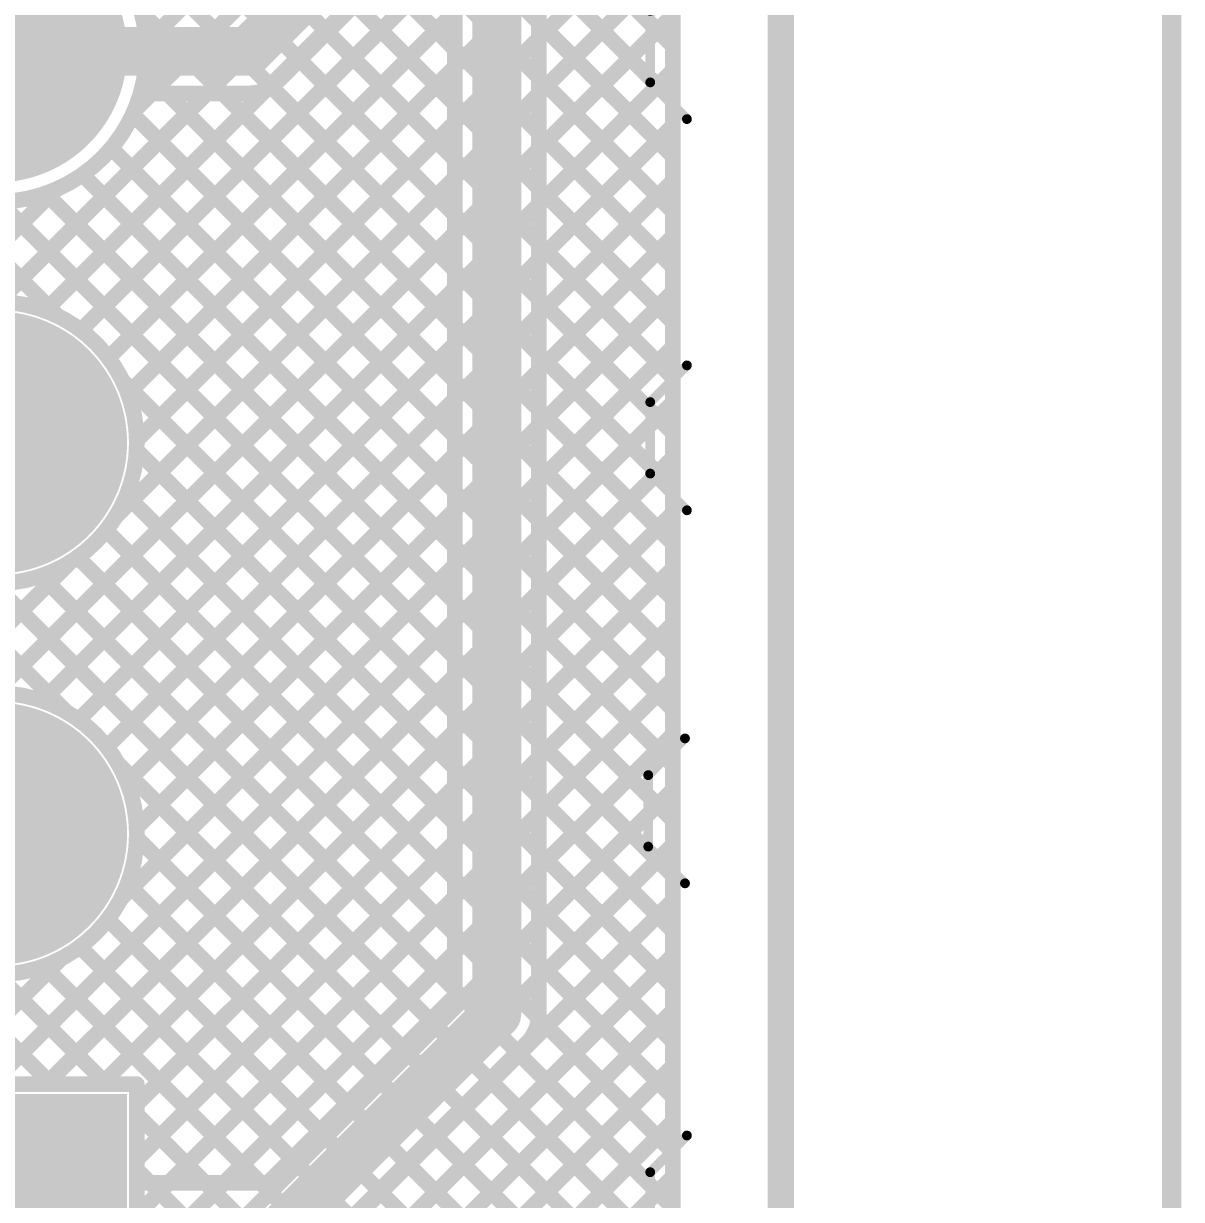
# Model space of a CAD drawing. Header units: millimetres. Extents: x -0.08 to 7.12, y -0.08 to 3.98.
# Drawn here: x 6.475 to 7.067, y 2.376 to 2.977 of the extents above; entities that cross this region are included whole.
import ezdxf

# ---------------------------------------------------------------- set-up
doc = ezdxf.new("R2010")
doc.units = ezdxf.units.MM
doc.header["$MEASUREMENT"] = 0
for name, color, linetype in [('BottomLayer', 5, 'Continuous'), ('BottomSolder', 6, 'Continuous'), ('Mechanical1', 6, 'Continuous'), ('Mechanical2', 216, 'Continuous'), ('MultiLayer', 9, 'Continuous'), ('PadHoleLayer', 156, 'Continuous'), ('TopLayer', 1, 'Continuous'), ('TopOverlay', 2, 'Continuous'), ('TopSolder', 216, 'Continuous')]:
    doc.layers.add(name, color=color, linetype=linetype)
doc.styles.add('Arial', font='', dxfattribs={"height": 0.2})
doc.styles.get('Arial').set_extended_font_data('Arial')

# ---------------------------------------------------------------- blocks, each defined once
blk = doc.blocks.new('DB2ER_5_08_4P_GN_18')
at = {"layer": 'BottomLayer'}
blk.add_hatch(color=5, dxfattribs=at).paths.add_polyline_path([(-0.06299, 0.06299), (0.06299, 0.06299), (0.06299, -0.06299), (-0.06299, -0.06299)])
h = blk.add_hatch(color=5, dxfattribs=at)
edge = h.paths.add_edge_path()
edge.add_arc((0.2, 0), 0.06299, 0, 360)
h = blk.add_hatch(color=5, dxfattribs=at)
edge = h.paths.add_edge_path()
edge.add_arc((0.4, 0), 0.06299, 0, 360)
h = blk.add_hatch(color=5, dxfattribs=at)
edge = h.paths.add_edge_path()
edge.add_arc((0.6, 0), 0.06299, 0, 360)
at = {"layer": 'BottomSolder'}
blk.add_hatch(color=6, dxfattribs=at).paths.add_polyline_path([(-0.06699, 0.06699), (0.06699, 0.06699), (0.06699, -0.06699), (-0.06699, -0.06699)])
h = blk.add_hatch(color=6, dxfattribs=at)
edge = h.paths.add_edge_path()
edge.add_arc((0.2, 0), 0.06699, 0, 360)
h = blk.add_hatch(color=6, dxfattribs=at)
edge = h.paths.add_edge_path()
edge.add_arc((0.4, 0), 0.06699, 0, 360)
h = blk.add_hatch(color=6, dxfattribs=at)
edge = h.paths.add_edge_path()
edge.add_arc((0.6, 0), 0.06699, 0, 360)
at = {"layer": 'MultiLayer'}
blk.add_hatch(color=9, dxfattribs=at).paths.add_polyline_path([(-0.06299, 0.06299), (0.06299, 0.06299), (0.06299, -0.06299), (-0.06299, -0.06299)])
h = blk.add_hatch(color=9, dxfattribs=at)
edge = h.paths.add_edge_path()
edge.add_arc((0.2, 0), 0.06299, 0, 360)
h = blk.add_hatch(color=9, dxfattribs=at)
edge = h.paths.add_edge_path()
edge.add_arc((0.4, 0), 0.06299, 0, 360)
h = blk.add_hatch(color=9, dxfattribs=at)
edge = h.paths.add_edge_path()
edge.add_arc((0.6, 0), 0.06299, 0, 360)
at = {"layer": 'PadHoleLayer'}
h = blk.add_hatch(color=156, dxfattribs=at)
edge = h.paths.add_edge_path()
edge.add_arc((0, 0), 0.0315, 0, 360)
h = blk.add_hatch(color=156, dxfattribs=at)
edge = h.paths.add_edge_path()
edge.add_arc((0.2, 0), 0.0315, 0, 360)
h = blk.add_hatch(color=156, dxfattribs=at)
edge = h.paths.add_edge_path()
edge.add_arc((0.4, 0), 0.0315, 0, 360)
h = blk.add_hatch(color=156, dxfattribs=at)
edge = h.paths.add_edge_path()
edge.add_arc((0.6, 0), 0.0315, 0, 360)
at = {"layer": 'TopLayer'}
blk.add_hatch(color=1, dxfattribs=at).paths.add_polyline_path([(-0.06299, 0.06299), (0.06299, 0.06299), (0.06299, -0.06299), (-0.06299, -0.06299)])
h = blk.add_hatch(color=1, dxfattribs=at)
edge = h.paths.add_edge_path()
edge.add_arc((0.2, 0), 0.06299, 0, 360)
h = blk.add_hatch(color=1, dxfattribs=at)
edge = h.paths.add_edge_path()
edge.add_arc((0.4, 0), 0.06299, 0, 360)
h = blk.add_hatch(color=1, dxfattribs=at)
edge = h.paths.add_edge_path()
edge.add_arc((0.6, 0), 0.06299, 0, 360)
at = {"layer": 'TopSolder'}
blk.add_hatch(color=216, dxfattribs=at).paths.add_polyline_path([(-0.06699, 0.06699), (0.06699, 0.06699), (0.06699, -0.06699), (-0.06699, -0.06699)])
h = blk.add_hatch(color=216, dxfattribs=at)
edge = h.paths.add_edge_path()
edge.add_arc((0.2, 0), 0.06699, 0, 360)
h = blk.add_hatch(color=216, dxfattribs=at)
edge = h.paths.add_edge_path()
edge.add_arc((0.4, 0), 0.06699, 0, 360)
h = blk.add_hatch(color=216, dxfattribs=at)
edge = h.paths.add_edge_path()
edge.add_arc((0.6, 0), 0.06699, 0, 360)
at = {"layer": 'TopOverlay', "const_width": 0.005}
for points in [[(-0.099, 0.079), (-0.099, -0.397)], [(0.699, 0.079), (-0.099, 0.079)], [(0.699, 0.079), (0.699, -0.397)], [(-0.00956, -0.33443), (-0.02833, -0.3532)], [(-0.00956, -0.33443), (0.02699, -0.33443)], [(0.02699, -0.33443), (0.04576, -0.3532)], [(0.19344, -0.33343), (0.17467, -0.3522)], [(0.19344, -0.33343), (0.22999, -0.33343)], [(0.22999, -0.33343), (0.24876, -0.3522)], [(0.38414, -0.33443), (0.36537, -0.3532)], [(0.38414, -0.33443), (0.42069, -0.33443)], [(0.42069, -0.33443), (0.43946, -0.3532)], [(0.58414, -0.33443), (0.56537, -0.3532)], [(0.58414, -0.33443), (0.62069, -0.33443)], [(0.62069, -0.33443), (0.63946, -0.3532)], [(0.699, -0.397), (-0.099, -0.397)]]:
    blk.add_lwpolyline(points, dxfattribs=at)
at = {"layer": 'TopOverlay', "const_width": 0.0025}
for points in [[(-0.10025, 0.079, 1), (-0.09775, 0.079, 1)], [(-0.10025, 0.079, 1), (-0.09775, 0.079, 1)], [(0.69775, 0.079, 1), (0.70025, 0.079, 1)], [(0.69775, 0.079, 1), (0.70025, 0.079, 1)], [(-0.01081, -0.33443, 1), (-0.00831, -0.33443, 1)], [(-0.01081, -0.33443, 1), (-0.00831, -0.33443, 1)], [(0.02574, -0.33443, 1), (0.02824, -0.33443, 1)], [(0.02574, -0.33443, 1), (0.02824, -0.33443, 1)], [(0.19219, -0.33343, 1), (0.19469, -0.33343, 1)], [(0.19219, -0.33343, 1), (0.19469, -0.33343, 1)], [(0.22874, -0.33343, 1), (0.23124, -0.33343, 1)], [(0.22874, -0.33343, 1), (0.23124, -0.33343, 1)], [(0.38289, -0.33443, 1), (0.38539, -0.33443, 1)], [(0.38289, -0.33443, 1), (0.38539, -0.33443, 1)], [(0.41944, -0.33443, 1), (0.42194, -0.33443, 1)], [(0.41944, -0.33443, 1), (0.42194, -0.33443, 1)], [(0.58289, -0.33443, 1), (0.58539, -0.33443, 1)], [(0.58289, -0.33443, 1), (0.58539, -0.33443, 1)], [(0.61944, -0.33443, 1), (0.62194, -0.33443, 1)], [(0.61944, -0.33443, 1), (0.62194, -0.33443, 1)], [(-0.02958, -0.3532, 1), (-0.02708, -0.3532, 1)], [(0.04451, -0.3532, 1), (0.04701, -0.3532, 1)], [(0.17342, -0.3522, 1), (0.17592, -0.3522, 1)], [(0.24751, -0.3522, 1), (0.25001, -0.3522, 1)], [(0.36412, -0.3532, 1), (0.36662, -0.3532, 1)], [(0.43821, -0.3532, 1), (0.44071, -0.3532, 1)], [(0.56412, -0.3532, 1), (0.56662, -0.3532, 1)], [(0.63821, -0.3532, 1), (0.64071, -0.3532, 1)], [(-0.10025, -0.397, 1), (-0.09775, -0.397, 1)], [(-0.10025, -0.397, 1), (-0.09775, -0.397, 1)], [(0.69775, -0.397, 1), (0.70025, -0.397, 1)], [(0.69775, -0.397, 1), (0.70025, -0.397, 1)]]:
    blk.add_lwpolyline(points, format="xyb", close=True, dxfattribs=at)

msp = doc.modelspace()

# ---------------------------------------------------------------- linework, layer by layer
at = {"layer": 'BottomLayer'}
for points, const_width in [([(6.807, 1.435), (6.807, 3.6991)], 0.008), ([(6.50441, 2.82043), (6.807, 3.12301)], 0.008), ([(6.59, 2.963), (6.719, 3.092)], 0.025), ([(6.51854, 2.80627), (6.807, 3.09473)], 0.008), ([(6.6052, 2.9478), (6.7342, 3.0768)], 0.008), ([(6.52852, 2.78797), (6.807, 3.06645)], 0.008), ([(6.71512, 3.05772), (6.807, 2.96584)], 0.008), ([(6.53298, 2.76414), (6.807, 3.03816)], 0.008), ([(6.70098, 3.04358), (6.807, 2.93756)], 0.008), ([(6.68684, 3.02943), (6.807, 2.90927)], 0.008), ([(6.6727, 3.01529), (6.807, 2.88099)], 0.008), ([(6.52218, 2.72506), (6.807, 3.00988)], 0.008), ([(6.65856, 3.00115), (6.807, 2.8527)], 0.008), ([(6.64441, 2.98701), (6.807, 2.82442)], 0.008), ([(6.4604, 2.63499), (6.807, 2.98159)], 0.008), ([(6.63027, 2.97287), (6.807, 2.79614)], 0.008), ([(6.461, 2.963), (6.59, 2.963)], 0.025), ([(6.61613, 2.95872), (6.807, 2.76785)], 0.008), ([(6.48468, 2.63099), (6.807, 2.95331)], 0.008), ([(6.48616, 2.83045), (6.59933, 2.94363)], 0.008), ([(6.60164, 2.94493), (6.807, 2.73957)], 0.008), ([(6.4624, 2.83498), (6.56892, 2.9415)], 0.008), ([(6.53174, 2.93261), (6.54063, 2.9415)], 0.008), ([(6.53493, 2.9415), (6.59, 2.9415)], 0.008), ([(6.5485, 2.9415), (6.807, 2.683)], 0.008), ([(6.57678, 2.9415), (6.807, 2.71128)], 0.008), ([(6.53093, 2.93079), (6.807, 2.65471)], 0.008), ([(6.50326, 2.62128), (6.807, 2.92502)], 0.008), ([(6.51995, 2.91348), (6.807, 2.62643)], 0.008), ([(6.50519, 2.89995), (6.807, 2.59815)], 0.008), ([(6.42573, 2.89456), (6.49261, 2.82768)], 0.008), ([(6.51767, 2.60741), (6.807, 2.89674)], 0.008), ([(6.42372, 2.82459), (6.49139, 2.89226)], 0.008), ([(6.48651, 2.89036), (6.807, 2.56986)], 0.008), ([(6.46255, 2.88602), (6.807, 2.54158)], 0.008), ([(6.52797, 2.58942), (6.807, 2.86846)], 0.008), ([(6.53293, 2.5661), (6.807, 2.84017)], 0.008), ([(6.52484, 2.52973), (6.807, 2.81189)], 0.008), ([(6.52568, 2.79461), (6.807, 2.51329)], 0.008), ([(6.45839, 2.43499), (6.807, 2.7836)], 0.008), ([(6.53289, 2.75912), (6.807, 2.48501)], 0.008), ([(6.48667, 2.43499), (6.807, 2.75532)], 0.008), ([(6.52773, 2.73599), (6.807, 2.45672)], 0.008), ([(6.51496, 2.43499), (6.807, 2.72703)], 0.008), ([(6.5173, 2.71814), (6.807, 2.42844)], 0.008), ([(6.41257, 2.70973), (6.4969, 2.6254)], 0.008), ([(6.41745, 2.62032), (6.49894, 2.70182)], 0.008), ([(6.50278, 2.70437), (6.807, 2.40016)], 0.008), ([(6.53299, 2.42474), (6.807, 2.69875)], 0.008), ([(6.45957, 2.69102), (6.807, 2.34359)], 0.008), ([(6.48407, 2.6948), (6.807, 2.37187)], 0.008), ([(6.53299, 2.39646), (6.807, 2.67047)], 0.008), ([(6.53299, 2.36817), (6.807, 2.64218)], 0.008), ([(6.53299, 2.33989), (6.807, 2.6139)], 0.008), ([(6.5234, 2.5989), (6.807, 2.3153)], 0.008), ([(6.53299, 2.3116), (6.807, 2.58561)], 0.008), ([(6.17701, 1.92734), (6.807, 2.55733)], 0.008), ([(6.53297, 2.56105), (6.807, 2.28702)], 0.008), ([(6.5283, 2.53743), (6.807, 2.25873)], 0.008), ([(6.17701, 1.89905), (6.807, 2.52904)], 0.008), ([(6.51818, 2.51926), (6.807, 2.23045)], 0.008), ([(6.50395, 2.50522), (6.807, 2.20217)], 0.008), ([(6.17701, 1.87077), (6.807, 2.50076)], 0.008), ([(6.4215, 2.50281), (6.48932, 2.43499)], 0.008), ([(6.43011, 2.43499), (6.49427, 2.49916)], 0.008), ([(6.46159, 2.49101), (6.5176, 2.43499)], 0.008), ([(6.48556, 2.49533), (6.807, 2.17388)], 0.008), ([(6.18447, 1.84994), (6.807, 2.47248)], 0.008), ([(6.19861, 1.8358), (6.807, 2.44419)], 0.008), ([(6.38901, 2.43499), (6.53299, 2.43499)], 0.008), ([(6.53299, 2.29101), (6.53299, 2.43499)], 0.008), ([(6.53299, 2.4196), (6.807, 2.1456)], 0.008), ([(6.21275, 1.82166), (6.807, 2.41591)], 0.008), ([(6.53299, 2.39132), (6.807, 2.11731)], 0.008), ([(6.22689, 1.80751), (6.807, 2.38762)], 0.008)]:
    msp.add_lwpolyline(points, dxfattribs=dict(at, const_width=const_width))
at = {"layer": 'BottomLayer', "const_width": 0.008}
for points in [[(6.53493, 2.9415, -7.019607), (6.53493, 2.9845)], [(6.6052, 2.9478, -0.198912), (6.59, 2.9415)], [(6.6052, 2.9478, -0.198912), (6.59, 2.9415)]]:
    msp.add_lwpolyline(points, format="xyb", dxfattribs=at)
at = {"layer": 'BottomLayer'}
for points, const_width in [([(6.62827, 2.97287, 1), (6.63227, 2.97287, 1)], 0.004), ([(6.58375, 2.963, 1), (6.59625, 2.963, 1)], 0.0125), ([(6.58375, 2.963, 1), (6.59625, 2.963, 1)], 0.0125), ([(6.805, 2.96584, 1), (6.809, 2.96584, 1)], 0.004), ([(6.61413, 2.95872, 1), (6.61813, 2.95872, 1)], 0.004), ([(6.805, 2.95331, 1), (6.809, 2.95331, 1)], 0.004), ([(6.59733, 2.94363, 1), (6.60133, 2.94363, 1)], 0.004), ([(6.59964, 2.94493, 1), (6.60364, 2.94493, 1)], 0.004), ([(6.6032, 2.9478, 1), (6.6072, 2.9478, 1)], 0.004), ([(6.6032, 2.9478, 1), (6.6072, 2.9478, 1)], 0.004), ([(6.6032, 2.9478, 1), (6.6072, 2.9478, 1)], 0.004), ([(6.53293, 2.9415, 1), (6.53693, 2.9415, 1)], 0.004), ([(6.53293, 2.9415, 1), (6.53693, 2.9415, 1)], 0.004), ([(6.53863, 2.9415, 1), (6.54263, 2.9415, 1)], 0.004), ([(6.5465, 2.9415, 1), (6.5505, 2.9415, 1)], 0.004), ([(6.56692, 2.9415, 1), (6.57092, 2.9415, 1)], 0.004), ([(6.57478, 2.9415, 1), (6.57878, 2.9415, 1)], 0.004), ([(6.588, 2.9415, 1), (6.592, 2.9415, 1)], 0.004), ([(6.588, 2.9415, 1), (6.592, 2.9415, 1)], 0.004), ([(6.588, 2.9415, 1), (6.592, 2.9415, 1)], 0.004), ([(6.805, 2.93756, 1), (6.809, 2.93756, 1)], 0.004), ([(6.52893, 2.93079, 1), (6.53293, 2.93079, 1)], 0.004), ([(6.52974, 2.93261, 1), (6.53374, 2.93261, 1)], 0.004), ([(6.805, 2.92502, 1), (6.809, 2.92502, 1)], 0.004), ([(6.51795, 2.91348, 1), (6.52195, 2.91348, 1)], 0.004), ([(6.805, 2.90927, 1), (6.809, 2.90927, 1)], 0.004), ([(6.50319, 2.89995, 1), (6.50719, 2.89995, 1)], 0.004), ([(6.805, 2.89674, 1), (6.809, 2.89674, 1)], 0.004), ([(6.48451, 2.89036, 1), (6.48851, 2.89036, 1)], 0.004), ([(6.48939, 2.89226, 1), (6.49339, 2.89226, 1)], 0.004), ([(6.805, 2.88099, 1), (6.809, 2.88099, 1)], 0.004), ([(6.805, 2.86846, 1), (6.809, 2.86846, 1)], 0.004), ([(6.805, 2.8527, 1), (6.809, 2.8527, 1)], 0.004), ([(6.805, 2.84017, 1), (6.809, 2.84017, 1)], 0.004), ([(6.53299, 2.763, 1), (6.38901, 2.763, 1)], 0.008), ([(6.48416, 2.83045, 1), (6.48816, 2.83045, 1)], 0.004), ([(6.49061, 2.82768, 1), (6.49461, 2.82768, 1)], 0.004), ([(6.805, 2.82442, 1), (6.809, 2.82442, 1)], 0.004), ([(6.50241, 2.82043, 1), (6.50641, 2.82043, 1)], 0.004), ([(6.805, 2.81189, 1), (6.809, 2.81189, 1)], 0.004), ([(6.51654, 2.80627, 1), (6.52054, 2.80627, 1)], 0.004), ([(6.52368, 2.79461, 1), (6.52768, 2.79461, 1)], 0.004), ([(6.805, 2.79614, 1), (6.809, 2.79614, 1)], 0.004), ([(6.52652, 2.78797, 1), (6.53052, 2.78797, 1)], 0.004), ([(6.805, 2.7836, 1), (6.809, 2.7836, 1)], 0.004), ([(6.805, 2.76785, 1), (6.809, 2.76785, 1)], 0.004), ([(6.53098, 2.76414, 1), (6.53498, 2.76414, 1)], 0.004), ([(6.53099, 2.763, 1), (6.53499, 2.763, 1)], 0.004), ([(6.53089, 2.75912, 1), (6.53489, 2.75912, 1)], 0.004), ([(6.805, 2.75532, 1), (6.809, 2.75532, 1)], 0.004), ([(6.805, 2.73957, 1), (6.809, 2.73957, 1)], 0.004), ([(6.52573, 2.73599, 1), (6.52973, 2.73599, 1)], 0.004), ([(6.805, 2.72703, 1), (6.809, 2.72703, 1)], 0.004), ([(6.52018, 2.72506, 1), (6.52418, 2.72506, 1)], 0.004), ([(6.5153, 2.71814, 1), (6.5193, 2.71814, 1)], 0.004), ([(6.805, 2.71128, 1), (6.809, 2.71128, 1)], 0.004), ([(6.49694, 2.70182, 1), (6.50094, 2.70182, 1)], 0.004), ([(6.50078, 2.70437, 1), (6.50478, 2.70437, 1)], 0.004), ([(6.805, 2.69875, 1), (6.809, 2.69875, 1)], 0.004), ([(6.48207, 2.6948, 1), (6.48607, 2.6948, 1)], 0.004), ([(6.805, 2.683, 1), (6.809, 2.683, 1)], 0.004), ([(6.805, 2.67047, 1), (6.809, 2.67047, 1)], 0.004), ([(6.805, 2.65471, 1), (6.809, 2.65471, 1)], 0.004), ([(6.805, 2.64218, 1), (6.809, 2.64218, 1)], 0.004), ([(6.53299, 2.563, 1), (6.38901, 2.563, 1)], 0.008), ([(6.48268, 2.63099, 1), (6.48668, 2.63099, 1)], 0.004), ([(6.4949, 2.6254, 1), (6.4989, 2.6254, 1)], 0.004), ([(6.805, 2.62643, 1), (6.809, 2.62643, 1)], 0.004), ([(6.50126, 2.62128, 1), (6.50526, 2.62128, 1)], 0.004), ([(6.805, 2.6139, 1), (6.809, 2.6139, 1)], 0.004), ([(6.51567, 2.60741, 1), (6.51967, 2.60741, 1)], 0.004), ([(6.5214, 2.5989, 1), (6.5254, 2.5989, 1)], 0.004), ([(6.805, 2.59815, 1), (6.809, 2.59815, 1)], 0.004), ([(6.52597, 2.58942, 1), (6.52997, 2.58942, 1)], 0.004), ([(6.805, 2.58561, 1), (6.809, 2.58561, 1)], 0.004), ([(6.805, 2.56986, 1), (6.809, 2.56986, 1)], 0.004), ([(6.53093, 2.5661, 1), (6.53493, 2.5661, 1)], 0.004), ([(6.53097, 2.56105, 1), (6.53497, 2.56105, 1)], 0.004), ([(6.53099, 2.563, 1), (6.53499, 2.563, 1)], 0.004), ([(6.805, 2.55733, 1), (6.809, 2.55733, 1)], 0.004), ([(6.805, 2.54158, 1), (6.809, 2.54158, 1)], 0.004), ([(6.5263, 2.53743, 1), (6.5303, 2.53743, 1)], 0.004), ([(6.52284, 2.52973, 1), (6.52684, 2.52973, 1)], 0.004), ([(6.805, 2.52904, 1), (6.809, 2.52904, 1)], 0.004), ([(6.51619, 2.51926, 1), (6.52018, 2.51926, 1)], 0.004), ([(6.805, 2.51329, 1), (6.809, 2.51329, 1)], 0.004), ([(6.50195, 2.50522, 1), (6.50595, 2.50522, 1)], 0.004), ([(6.49227, 2.49916, 1), (6.49627, 2.49916, 1)], 0.004), ([(6.805, 2.50076, 1), (6.809, 2.50076, 1)], 0.004), ([(6.48356, 2.49533, 1), (6.48756, 2.49533, 1)], 0.004), ([(6.805, 2.48501, 1), (6.809, 2.48501, 1)], 0.004), ([(6.805, 2.47248, 1), (6.809, 2.47248, 1)], 0.004), ([(6.805, 2.45672, 1), (6.809, 2.45672, 1)], 0.004), ([(6.805, 2.44419, 1), (6.809, 2.44419, 1)], 0.004), ([(6.48467, 2.43499, 1), (6.48867, 2.43499, 1)], 0.004), ([(6.48732, 2.43499, 1), (6.49132, 2.43499, 1)], 0.004), ([(6.51296, 2.43499, 1), (6.51696, 2.43499, 1)], 0.004), ([(6.5156, 2.43499, 1), (6.5196, 2.43499, 1)], 0.004), ([(6.53099, 2.43499, 1), (6.53499, 2.43499, 1)], 0.004), ([(6.53099, 2.43499, 1), (6.53499, 2.43499, 1)], 0.004), ([(6.805, 2.42844, 1), (6.809, 2.42844, 1)], 0.004), ([(6.53099, 2.42474, 1), (6.53499, 2.42474, 1)], 0.004), ([(6.53099, 2.4196, 1), (6.53499, 2.4196, 1)], 0.004), ([(6.805, 2.41591, 1), (6.809, 2.41591, 1)], 0.004), ([(6.53099, 2.39646, 1), (6.53499, 2.39646, 1)], 0.004), ([(6.805, 2.40016, 1), (6.809, 2.40016, 1)], 0.004), ([(6.53099, 2.39132, 1), (6.53499, 2.39132, 1)], 0.004), ([(6.805, 2.38762, 1), (6.809, 2.38762, 1)], 0.004)]:
    msp.add_lwpolyline(points, format="xyb", close=True, dxfattribs=dict(at, const_width=const_width))
at = {"layer": 'Mechanical1', "const_width": 0.01}
msp.add_lwpolyline([(7.062, 2.14641), (7.062, 3.832)], dxfattribs=at)
at = {"layer": 'Mechanical2', "const_width": 0.01}
msp.add_lwpolyline([(6.864, 3.832), (6.864, -0.079)], dxfattribs=at)
at = {"layer": 'TopLayer'}
for points, const_width in [([(6.807, 1.435), (6.807, 3.6991)], 0.008), ([(6.53399, 3.12571), (6.6955, 2.9642)], 0.008), ([(6.53399, 3.09743), (6.6955, 2.93592)], 0.008), ([(6.53789, 2.96704), (6.66472, 3.09387)], 0.008), ([(6.45556, 3.09101), (6.6955, 2.85107)], 0.008), ([(6.48384, 3.09101), (6.6955, 2.87935)], 0.008), ([(6.51213, 3.09101), (6.6955, 2.90764)], 0.008), ([(6.717, 2.471), (6.717, 3.072)], 0.025), ([(6.53174, 2.93261), (6.67886, 3.07973)], 0.008), ([(6.7385, 2.471), (6.7385, 3.072)], 0.008), ([(6.4624, 2.83498), (6.69301, 3.06559)], 0.008), ([(6.6955, 2.47991), (6.6955, 3.06309)], 0.008), ([(6.48616, 2.83045), (6.6955, 3.0398)], 0.008), ([(6.7385, 2.96966), (6.807, 3.03816)], 0.008), ([(6.7385, 3.03434), (6.807, 2.96584)], 0.008), ([(6.50441, 2.82043), (6.6955, 3.01151)], 0.008), ([(6.7385, 2.94138), (6.807, 3.00988)], 0.008), ([(6.7385, 3.00606), (6.807, 2.93756)], 0.008), ([(6.51854, 2.80627), (6.6955, 2.98323)], 0.008), ([(6.53537, 2.98291), (6.6955, 2.82278)], 0.008), ([(6.7385, 2.91309), (6.807, 2.98159)], 0.008), ([(6.7385, 2.97777), (6.807, 2.90927)], 0.008), ([(6.461, 2.963), (6.53399, 2.963)], 0.01), ([(6.52852, 2.78797), (6.6955, 2.95495)], 0.008), ([(6.5373, 2.9527), (6.6955, 2.7945)], 0.008), ([(6.7385, 2.88481), (6.807, 2.95331)], 0.008), ([(6.7385, 2.94949), (6.807, 2.88099)], 0.008), ([(6.53093, 2.93079), (6.6955, 2.76621)], 0.008), ([(6.53298, 2.76414), (6.6955, 2.92666)], 0.008), ([(6.7385, 2.85652), (6.807, 2.92502)], 0.008), ([(6.7385, 2.9212), (6.807, 2.8527)], 0.008), ([(6.51995, 2.91348), (6.6955, 2.73793)], 0.008), ([(6.50519, 2.89995), (6.6955, 2.70965)], 0.008), ([(6.42573, 2.89456), (6.49261, 2.82768)], 0.008), ([(6.52218, 2.72506), (6.6955, 2.89838)], 0.008), ([(6.7385, 2.82824), (6.807, 2.89674)], 0.008), ([(6.42372, 2.82459), (6.49139, 2.89226)], 0.008), ([(6.48651, 2.89036), (6.6955, 2.68136)], 0.008), ([(6.7385, 2.89292), (6.807, 2.82442)], 0.008), ([(6.46255, 2.88602), (6.6955, 2.65308)], 0.008), ([(6.4604, 2.63499), (6.6955, 2.87009)], 0.008), ([(6.7385, 2.79996), (6.807, 2.86846)], 0.008), ([(6.7385, 2.86464), (6.807, 2.79614)], 0.008), ([(6.48468, 2.63099), (6.6955, 2.84181)], 0.008), ([(6.7385, 2.77167), (6.807, 2.84017)], 0.008), ([(6.7385, 2.83635), (6.807, 2.76785)], 0.008), ([(6.50326, 2.62128), (6.6955, 2.81352)], 0.008), ([(6.7385, 2.74339), (6.807, 2.81189)], 0.008), ([(6.7385, 2.80807), (6.807, 2.73957)], 0.008), ([(6.52568, 2.79461), (6.6955, 2.62479)], 0.008), ([(6.51767, 2.60741), (6.6955, 2.78524)], 0.008), ([(6.7385, 2.7151), (6.807, 2.7836)], 0.008), ([(6.7385, 2.77978), (6.807, 2.71128)], 0.008), ([(6.52797, 2.58942), (6.6955, 2.75696)], 0.008), ([(6.53289, 2.75912), (6.6955, 2.59651)], 0.008), ([(6.7385, 2.68682), (6.807, 2.75532)], 0.008), ([(6.7385, 2.7515), (6.807, 2.683)], 0.008), ([(6.52773, 2.73599), (6.6955, 2.56822)], 0.008), ([(6.53293, 2.5661), (6.6955, 2.72867)], 0.008), ([(6.7385, 2.65853), (6.807, 2.72703)], 0.008), ([(6.7385, 2.72321), (6.807, 2.65471)], 0.008), ([(6.5173, 2.71814), (6.6955, 2.53994)], 0.008), ([(6.41257, 2.70973), (6.4969, 2.6254)], 0.008), ([(6.41745, 2.62032), (6.49894, 2.70182)], 0.008), ([(6.50278, 2.70437), (6.6955, 2.51166)], 0.008), ([(6.52484, 2.52973), (6.6955, 2.70039)], 0.008), ([(6.7385, 2.63025), (6.807, 2.69875)], 0.008), ([(6.45957, 2.69102), (6.68309, 2.4675)], 0.008), ([(6.48407, 2.6948), (6.6955, 2.48337)], 0.008), ([(6.7385, 2.69493), (6.807, 2.62643)], 0.008), ([(6.45839, 2.43499), (6.6955, 2.6721)], 0.008), ([(6.7385, 2.60197), (6.807, 2.67047)], 0.008), ([(6.7385, 2.66665), (6.807, 2.59815)], 0.008), ([(6.48667, 2.43499), (6.6955, 2.64382)], 0.008), ([(6.7385, 2.57368), (6.807, 2.64218)], 0.008), ([(6.7385, 2.63836), (6.807, 2.56986)], 0.008), ([(6.51496, 2.43499), (6.6955, 2.61553)], 0.008), ([(6.7385, 2.5454), (6.807, 2.6139)], 0.008), ([(6.7385, 2.61008), (6.807, 2.54158)], 0.008), ([(6.5234, 2.5989), (6.66895, 2.45335)], 0.008), ([(6.53299, 2.42474), (6.6955, 2.58725)], 0.008), ([(6.7385, 2.51711), (6.807, 2.58561)], 0.008), ([(6.7385, 2.58179), (6.807, 2.51329)], 0.008), ([(6.53297, 2.56105), (6.65481, 2.43921)], 0.008), ([(6.53299, 2.39646), (6.6955, 2.55897)], 0.008), ([(6.7385, 2.48883), (6.807, 2.55733)], 0.008), ([(6.7385, 2.55351), (6.807, 2.48501)], 0.008), ([(6.5283, 2.53743), (6.64066, 2.42507)], 0.008), ([(6.4825, 2.20454), (6.807, 2.52904)], 0.008), ([(6.54932, 2.3845), (6.6955, 2.53068)], 0.008), ([(6.7385, 2.52522), (6.807, 2.45672)], 0.008), ([(6.51818, 2.51926), (6.62652, 2.41093)], 0.008), ([(6.50395, 2.50522), (6.61238, 2.39679)], 0.008), ([(6.4215, 2.50281), (6.48932, 2.43499)], 0.008), ([(6.43011, 2.43499), (6.49427, 2.49916)], 0.008), ([(6.4825, 2.17626), (6.807, 2.50076)], 0.008), ([(6.5776, 2.3845), (6.6955, 2.5024)], 0.008), ([(6.7385, 2.49694), (6.807, 2.42844)], 0.008), ([(6.46159, 2.49101), (6.5176, 2.43499)], 0.008), ([(6.48556, 2.49533), (6.59638, 2.3845)], 0.008), ([(6.60009, 2.3845), (6.6955, 2.47991)], 0.008), ([(6.609, 2.363), (6.717, 2.471)], 0.025), ([(6.4825, 2.14798), (6.807, 2.47248)], 0.008), ([(6.73838, 2.46877), (6.807, 2.40016)], 0.008), ([(6.6242, 2.3478), (6.7322, 2.4558)], 0.008), ([(6.72764, 2.45123), (6.807, 2.37187)], 0.008), ([(6.316, 1.95319), (6.807, 2.44419)], 0.008), ([(6.7135, 2.43709), (6.807, 2.34359)], 0.008), ([(6.38901, 2.43499), (6.53299, 2.43499)], 0.008), ([(6.53299, 2.3845), (6.53299, 2.43499)], 0.008), ([(6.53299, 2.4196), (6.5681, 2.3845)], 0.008), ([(6.69935, 2.42295), (6.807, 2.3153)], 0.008), ([(5.92509, 1.534), (6.807, 2.41591)], 0.008), ([(6.68521, 2.40881), (6.807, 2.28702)], 0.008), ([(6.53299, 2.39132), (6.53981, 2.3845)], 0.008), ([(6.67107, 2.39466), (6.807, 2.25873)], 0.008), ([(5.95338, 1.534), (6.807, 2.38762)], 0.008), ([(6.53299, 2.3845), (6.60009, 2.3845)], 0.008), ([(6.65693, 2.38052), (6.807, 2.23045)], 0.008)]:
    msp.add_lwpolyline(points, dxfattribs=dict(at, const_width=const_width))
for points, const_width in [([(6.53799, 2.963, 1), (6.38401, 2.963, 1)], 0.008), ([(6.7365, 2.97777, 1), (6.7405, 2.97777, 1)], 0.004), ([(6.53589, 2.96704, 1), (6.53989, 2.96704, 1)], 0.004), ([(6.7365, 2.96966, 1), (6.7405, 2.96966, 1)], 0.004), ([(6.53149, 2.963, 1), (6.53649, 2.963, 1)], 0.005), ([(6.53599, 2.963, 1), (6.53999, 2.963, 1)], 0.004), ([(6.6935, 2.9642, 1), (6.6975, 2.9642, 1)], 0.004), ([(6.805, 2.96584, 1), (6.809, 2.96584, 1)], 0.004), ([(6.6935, 2.95495, 1), (6.6975, 2.95495, 1)], 0.004), ([(6.5353, 2.9527, 1), (6.5393, 2.9527, 1)], 0.004), ([(6.7365, 2.94949, 1), (6.7405, 2.94949, 1)], 0.004), ([(6.805, 2.95331, 1), (6.809, 2.95331, 1)], 0.004), ([(6.6935, 2.93592, 1), (6.6975, 2.93592, 1)], 0.004), ([(6.7365, 2.94138, 1), (6.7405, 2.94138, 1)], 0.004), ([(6.805, 2.93756, 1), (6.809, 2.93756, 1)], 0.004), ([(6.52893, 2.93079, 1), (6.53293, 2.93079, 1)], 0.004), ([(6.52974, 2.93261, 1), (6.53374, 2.93261, 1)], 0.004), ([(6.6935, 2.92666, 1), (6.6975, 2.92666, 1)], 0.004), ([(6.805, 2.92502, 1), (6.809, 2.92502, 1)], 0.004), ([(6.7365, 2.9212, 1), (6.7405, 2.9212, 1)], 0.004), ([(6.51795, 2.91348, 1), (6.52195, 2.91348, 1)], 0.004), ([(6.7365, 2.91309, 1), (6.7405, 2.91309, 1)], 0.004), ([(6.6935, 2.90764, 1), (6.6975, 2.90764, 1)], 0.004), ([(6.805, 2.90927, 1), (6.809, 2.90927, 1)], 0.004), ([(6.50319, 2.89995, 1), (6.50719, 2.89995, 1)], 0.004), ([(6.6935, 2.89838, 1), (6.6975, 2.89838, 1)], 0.004), ([(6.805, 2.89674, 1), (6.809, 2.89674, 1)], 0.004), ([(6.48451, 2.89036, 1), (6.48851, 2.89036, 1)], 0.004), ([(6.48939, 2.89226, 1), (6.49339, 2.89226, 1)], 0.004), ([(6.7365, 2.89292, 1), (6.7405, 2.89292, 1)], 0.004), ([(6.7365, 2.88481, 1), (6.7405, 2.88481, 1)], 0.004), ([(6.6935, 2.87935, 1), (6.6975, 2.87935, 1)], 0.004), ([(6.805, 2.88099, 1), (6.809, 2.88099, 1)], 0.004), ([(6.6935, 2.87009, 1), (6.6975, 2.87009, 1)], 0.004), ([(6.7365, 2.86464, 1), (6.7405, 2.86464, 1)], 0.004), ([(6.805, 2.86846, 1), (6.809, 2.86846, 1)], 0.004), ([(6.7365, 2.85652, 1), (6.7405, 2.85652, 1)], 0.004), ([(6.805, 2.8527, 1), (6.809, 2.8527, 1)], 0.004), ([(6.6935, 2.85107, 1), (6.6975, 2.85107, 1)], 0.004), ([(6.6935, 2.84181, 1), (6.6975, 2.84181, 1)], 0.004), ([(6.805, 2.84017, 1), (6.809, 2.84017, 1)], 0.004), ([(6.7365, 2.83635, 1), (6.7405, 2.83635, 1)], 0.004), ([(6.48416, 2.83045, 1), (6.48816, 2.83045, 1)], 0.004), ([(6.49061, 2.82768, 1), (6.49461, 2.82768, 1)], 0.004), ([(6.7365, 2.82824, 1), (6.7405, 2.82824, 1)], 0.004), ([(6.6935, 2.82278, 1), (6.6975, 2.82278, 1)], 0.004), ([(6.805, 2.82442, 1), (6.809, 2.82442, 1)], 0.004), ([(6.50241, 2.82043, 1), (6.50641, 2.82043, 1)], 0.004), ([(6.6935, 2.81352, 1), (6.6975, 2.81352, 1)], 0.004), ([(6.805, 2.81189, 1), (6.809, 2.81189, 1)], 0.004), ([(6.51654, 2.80627, 1), (6.52054, 2.80627, 1)], 0.004), ([(6.7365, 2.80807, 1), (6.7405, 2.80807, 1)], 0.004), ([(6.7365, 2.79996, 1), (6.7405, 2.79996, 1)], 0.004), ([(6.52368, 2.79461, 1), (6.52768, 2.79461, 1)], 0.004), ([(6.6935, 2.7945, 1), (6.6975, 2.7945, 1)], 0.004), ([(6.805, 2.79614, 1), (6.809, 2.79614, 1)], 0.004), ([(6.52652, 2.78797, 1), (6.53052, 2.78797, 1)], 0.004), ([(6.6935, 2.78524, 1), (6.6975, 2.78524, 1)], 0.004), ([(6.7365, 2.77978, 1), (6.7405, 2.77978, 1)], 0.004), ([(6.805, 2.7836, 1), (6.809, 2.7836, 1)], 0.004), ([(6.7365, 2.77167, 1), (6.7405, 2.77167, 1)], 0.004), ([(6.805, 2.76785, 1), (6.809, 2.76785, 1)], 0.004), ([(6.53098, 2.76414, 1), (6.53498, 2.76414, 1)], 0.004), ([(6.53099, 2.763, 1), (6.53499, 2.763, 1)], 0.004), ([(6.53099, 2.763, 1), (6.53499, 2.763, 1)], 0.004), ([(6.6935, 2.76621, 1), (6.6975, 2.76621, 1)], 0.004), ([(6.53089, 2.75912, 1), (6.53489, 2.75912, 1)], 0.004), ([(6.6935, 2.75696, 1), (6.6975, 2.75696, 1)], 0.004), ([(6.7365, 2.7515, 1), (6.7405, 2.7515, 1)], 0.004), ([(6.805, 2.75532, 1), (6.809, 2.75532, 1)], 0.004), ([(6.6935, 2.73793, 1), (6.6975, 2.73793, 1)], 0.004), ([(6.7365, 2.74339, 1), (6.7405, 2.74339, 1)], 0.004), ([(6.805, 2.73957, 1), (6.809, 2.73957, 1)], 0.004), ([(6.52573, 2.73599, 1), (6.52973, 2.73599, 1)], 0.004), ([(6.6935, 2.72867, 1), (6.6975, 2.72867, 1)], 0.004), ([(6.805, 2.72703, 1), (6.809, 2.72703, 1)], 0.004), ([(6.52018, 2.72506, 1), (6.52418, 2.72506, 1)], 0.004), ([(6.7365, 2.72321, 1), (6.7405, 2.72321, 1)], 0.004), ([(6.5153, 2.71814, 1), (6.5193, 2.71814, 1)], 0.004), ([(6.7365, 2.7151, 1), (6.7405, 2.7151, 1)], 0.004), ([(6.6935, 2.70965, 1), (6.6975, 2.70965, 1)], 0.004), ([(6.805, 2.71128, 1), (6.809, 2.71128, 1)], 0.004), ([(6.49694, 2.70182, 1), (6.50094, 2.70182, 1)], 0.004), ([(6.50078, 2.70437, 1), (6.50478, 2.70437, 1)], 0.004), ([(6.6935, 2.70039, 1), (6.6975, 2.70039, 1)], 0.004), ([(6.805, 2.69875, 1), (6.809, 2.69875, 1)], 0.004), ([(6.48207, 2.6948, 1), (6.48607, 2.6948, 1)], 0.004), ([(6.7365, 2.69493, 1), (6.7405, 2.69493, 1)], 0.004), ([(6.7365, 2.68682, 1), (6.7405, 2.68682, 1)], 0.004), ([(6.6935, 2.68136, 1), (6.6975, 2.68136, 1)], 0.004), ([(6.805, 2.683, 1), (6.809, 2.683, 1)], 0.004), ([(6.6935, 2.6721, 1), (6.6975, 2.6721, 1)], 0.004), ([(6.7365, 2.66665, 1), (6.7405, 2.66665, 1)], 0.004), ([(6.805, 2.67047, 1), (6.809, 2.67047, 1)], 0.004), ([(6.7365, 2.65853, 1), (6.7405, 2.65853, 1)], 0.004), ([(6.805, 2.65471, 1), (6.809, 2.65471, 1)], 0.004), ([(6.6935, 2.65308, 1), (6.6975, 2.65308, 1)], 0.004), ([(6.6935, 2.64382, 1), (6.6975, 2.64382, 1)], 0.004), ([(6.805, 2.64218, 1), (6.809, 2.64218, 1)], 0.004), ([(6.7365, 2.63836, 1), (6.7405, 2.63836, 1)], 0.004), ([(6.48268, 2.63099, 1), (6.48668, 2.63099, 1)], 0.004), ([(6.7365, 2.63025, 1), (6.7405, 2.63025, 1)], 0.004), ([(6.4949, 2.6254, 1), (6.4989, 2.6254, 1)], 0.004), ([(6.6935, 2.62479, 1), (6.6975, 2.62479, 1)], 0.004), ([(6.805, 2.62643, 1), (6.809, 2.62643, 1)], 0.004), ([(6.50126, 2.62128, 1), (6.50526, 2.62128, 1)], 0.004), ([(6.6935, 2.61553, 1), (6.6975, 2.61553, 1)], 0.004), ([(6.805, 2.6139, 1), (6.809, 2.6139, 1)], 0.004), ([(6.51567, 2.60741, 1), (6.51967, 2.60741, 1)], 0.004), ([(6.7365, 2.61008, 1), (6.7405, 2.61008, 1)], 0.004), ([(6.7365, 2.60197, 1), (6.7405, 2.60197, 1)], 0.004), ([(6.5214, 2.5989, 1), (6.5254, 2.5989, 1)], 0.004), ([(6.6935, 2.59651, 1), (6.6975, 2.59651, 1)], 0.004), ([(6.805, 2.59815, 1), (6.809, 2.59815, 1)], 0.004), ([(6.52597, 2.58942, 1), (6.52997, 2.58942, 1)], 0.004), ([(6.6935, 2.58725, 1), (6.6975, 2.58725, 1)], 0.004), ([(6.7365, 2.58179, 1), (6.7405, 2.58179, 1)], 0.004), ([(6.805, 2.58561, 1), (6.809, 2.58561, 1)], 0.004), ([(6.7365, 2.57368, 1), (6.7405, 2.57368, 1)], 0.004), ([(6.805, 2.56986, 1), (6.809, 2.56986, 1)], 0.004), ([(6.53093, 2.5661, 1), (6.53493, 2.5661, 1)], 0.004), ([(6.6935, 2.56822, 1), (6.6975, 2.56822, 1)], 0.004), ([(6.53097, 2.56105, 1), (6.53497, 2.56105, 1)], 0.004), ([(6.53099, 2.563, 1), (6.53499, 2.563, 1)], 0.004), ([(6.53099, 2.563, 1), (6.53499, 2.563, 1)], 0.004), ([(6.6935, 2.55897, 1), (6.6975, 2.55897, 1)], 0.004), ([(6.805, 2.55733, 1), (6.809, 2.55733, 1)], 0.004), ([(6.7365, 2.55351, 1), (6.7405, 2.55351, 1)], 0.004), ([(6.7365, 2.5454, 1), (6.7405, 2.5454, 1)], 0.004), ([(6.6935, 2.53994, 1), (6.6975, 2.53994, 1)], 0.004), ([(6.805, 2.54158, 1), (6.809, 2.54158, 1)], 0.004), ([(6.5263, 2.53743, 1), (6.5303, 2.53743, 1)], 0.004), ([(6.52284, 2.52973, 1), (6.52684, 2.52973, 1)], 0.004), ([(6.6935, 2.53068, 1), (6.6975, 2.53068, 1)], 0.004), ([(6.805, 2.52904, 1), (6.809, 2.52904, 1)], 0.004), ([(6.7365, 2.52522, 1), (6.7405, 2.52522, 1)], 0.004), ([(6.51619, 2.51926, 1), (6.52018, 2.51926, 1)], 0.004), ([(6.7365, 2.51711, 1), (6.7405, 2.51711, 1)], 0.004), ([(6.6935, 2.51166, 1), (6.6975, 2.51166, 1)], 0.004), ([(6.805, 2.51329, 1), (6.809, 2.51329, 1)], 0.004), ([(6.50195, 2.50522, 1), (6.50595, 2.50522, 1)], 0.004), ([(6.49227, 2.49916, 1), (6.49627, 2.49916, 1)], 0.004), ([(6.6935, 2.5024, 1), (6.6975, 2.5024, 1)], 0.004), ([(6.7365, 2.49694, 1), (6.7405, 2.49694, 1)], 0.004), ([(6.805, 2.50076, 1), (6.809, 2.50076, 1)], 0.004), ([(6.48356, 2.49533, 1), (6.48756, 2.49533, 1)], 0.004), ([(6.7365, 2.48883, 1), (6.7405, 2.48883, 1)], 0.004), ([(6.805, 2.48501, 1), (6.809, 2.48501, 1)], 0.004), ([(6.6935, 2.48337, 1), (6.6975, 2.48337, 1)], 0.004), ([(6.6935, 2.47991, 1), (6.6975, 2.47991, 1)], 0.004), ([(6.6935, 2.47991, 1), (6.6975, 2.47991, 1)], 0.004), ([(6.71075, 2.471, 1), (6.72325, 2.471, 1)], 0.0125), ([(6.71075, 2.471, 1), (6.72325, 2.471, 1)], 0.0125), ([(6.68109, 2.4675, 1), (6.68509, 2.4675, 1)], 0.004), ([(6.73638, 2.46877, 1), (6.74038, 2.46877, 1)], 0.004), ([(6.7365, 2.471, 1), (6.7405, 2.471, 1)], 0.004), ([(6.7365, 2.471, 1), (6.7405, 2.471, 1)], 0.004), ([(6.7365, 2.471, 1), (6.7405, 2.471, 1)], 0.004), ([(6.805, 2.47248, 1), (6.809, 2.47248, 1)], 0.004), ([(6.7302, 2.4558, 1), (6.7342, 2.4558, 1)], 0.004), ([(6.7302, 2.4558, 1), (6.7342, 2.4558, 1)], 0.004), ([(6.7302, 2.4558, 1), (6.7342, 2.4558, 1)], 0.004), ([(6.805, 2.45672, 1), (6.809, 2.45672, 1)], 0.004), ([(6.66695, 2.45335, 1), (6.67095, 2.45335, 1)], 0.004), ([(6.72564, 2.45123, 1), (6.72964, 2.45123, 1)], 0.004), ([(6.805, 2.44419, 1), (6.809, 2.44419, 1)], 0.004), ([(6.65281, 2.43921, 1), (6.65681, 2.43921, 1)], 0.004), ([(6.7115, 2.43709, 1), (6.7155, 2.43709, 1)], 0.004), ([(6.48467, 2.43499, 1), (6.48867, 2.43499, 1)], 0.004), ([(6.48732, 2.43499, 1), (6.49132, 2.43499, 1)], 0.004), ([(6.51296, 2.43499, 1), (6.51696, 2.43499, 1)], 0.004), ([(6.5156, 2.43499, 1), (6.5196, 2.43499, 1)], 0.004), ([(6.53099, 2.43499, 1), (6.53499, 2.43499, 1)], 0.004), ([(6.53099, 2.43499, 1), (6.53499, 2.43499, 1)], 0.004), ([(6.63866, 2.42507, 1), (6.64266, 2.42507, 1)], 0.004), ([(6.805, 2.42844, 1), (6.809, 2.42844, 1)], 0.004), ([(6.53099, 2.42474, 1), (6.53499, 2.42474, 1)], 0.004), ([(6.53099, 2.4196, 1), (6.53499, 2.4196, 1)], 0.004), ([(6.69735, 2.42295, 1), (6.70135, 2.42295, 1)], 0.004), ([(6.805, 2.41591, 1), (6.809, 2.41591, 1)], 0.004), ([(6.62452, 2.41093, 1), (6.62852, 2.41093, 1)], 0.004), ([(6.68321, 2.40881, 1), (6.68721, 2.40881, 1)], 0.004), ([(6.53099, 2.39646, 1), (6.53499, 2.39646, 1)], 0.004), ([(6.61038, 2.39679, 1), (6.61438, 2.39679, 1)], 0.004), ([(6.805, 2.40016, 1), (6.809, 2.40016, 1)], 0.004), ([(6.53099, 2.39132, 1), (6.53499, 2.39132, 1)], 0.004), ([(6.66907, 2.39466, 1), (6.67307, 2.39466, 1)], 0.004), ([(6.53099, 2.3845, 1), (6.53499, 2.3845, 1)], 0.004), ([(6.53099, 2.3845, 1), (6.53499, 2.3845, 1)], 0.004), ([(6.53781, 2.3845, 1), (6.54181, 2.3845, 1)], 0.004), ([(6.54732, 2.3845, 1), (6.55132, 2.3845, 1)], 0.004), ([(6.5661, 2.3845, 1), (6.5701, 2.3845, 1)], 0.004), ([(6.5756, 2.3845, 1), (6.5796, 2.3845, 1)], 0.004), ([(6.59438, 2.3845, 1), (6.59838, 2.3845, 1)], 0.004), ([(6.59809, 2.3845, 1), (6.60209, 2.3845, 1)], 0.004), ([(6.59809, 2.3845, 1), (6.60209, 2.3845, 1)], 0.004), ([(6.805, 2.38762, 1), (6.809, 2.38762, 1)], 0.004), ([(6.65493, 2.38052, 1), (6.65893, 2.38052, 1)], 0.004)]:
    msp.add_lwpolyline(points, format="xyb", close=True, dxfattribs=dict(at, const_width=const_width))
at = {"layer": 'TopLayer', "const_width": 0.008}
for points in [[(6.39349, 2.788, -0.836724), (6.53299, 2.763)], [(6.53299, 2.763, -0.881005), (6.39129, 2.745)], [(6.39214, 2.584, -0.861962), (6.53299, 2.563)], [(6.53299, 2.563, -0.85564), (6.39245, 2.541)], [(6.7385, 2.471, -0.198912), (6.7322, 2.4558)], [(6.7385, 2.471, -0.198912), (6.7322, 2.4558)]]:
    msp.add_lwpolyline(points, format="xyb", dxfattribs=at)

# ---------------------------------------------------------------- block references
at = {"rotation": 90}
msp.add_blockref('DB2ER_5_08_4P_GN_18', (6.461, 2.363), dxfattribs=at)

# ---------------------------------------------------------------- texts
at = {"layer": 'TopOverlay', "style": 'Arial'}
msp.add_text('GND', height=0.12, rotation=360, dxfattribs=at).set_placement((6.13996, 2.91352))

doc.saveas('drawing.dxf')
